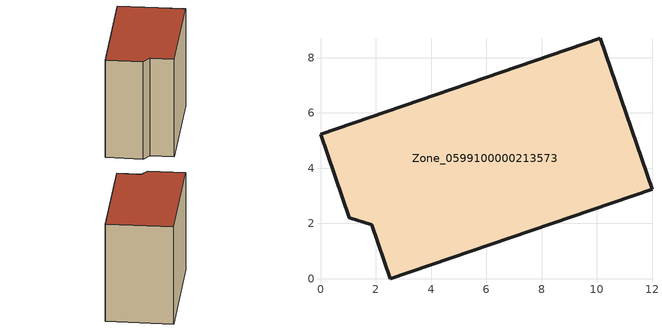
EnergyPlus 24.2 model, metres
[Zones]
Zone_0599100000213573
 floor ground (C_G): 1.86,1.96 1.04,2.2 0,5.23 10.13,8.7 12,3.23 2.53,0 z0
 wall outside (C_F): 10.13,8.7 0,5.23 1.04,2.2 1.86,1.96 2.53,0 12,3.23 10.13,8.7 z0:9.03
 roof outside (C_R): 2.53,0 12,3.23 10.13,8.7 0,5.23 1.04,2.2 1.86,1.96 z9.03
[BUILDING]
Pand.0599100000213573: North Axis=0; Terrain=City; Loads Convergence Tolerance Value=0.04; Temperature Convergence Tolerance Value=0.4; Solar Distribution=FullExterior; Maximum Number of Warmup Days=25; Minimum Number of Warmup Days=1
[Site:Location]
Rotterdam.The.Hague.AP_ZH_NLD Design_Conditions: Latitude=51.96; Longitude=4.45; Time Zone=1; Elevation=-4.5
[SITE:GROUNDTEMPERATURE:BUILDINGSURFACE]
18, 18, 18, 18, 18, 18, 18, 18, 18, 18, 18, 18
[MATERIAL] Thermal Absorptance=0.9; Solar Absorptance=0.7; Visible Absorptance=0.7
Name | Roughness | Thickness | Conductivity | Density | Specific Heat
G.TI.1946 | MediumSmooth | 0.15 | 1 | 540 | 1210
F.TI.1946 | Rough | 0.3 | 0.857143 | 1920 | 840
R.TI.1946 | MediumRough | 0.2 | 0.1 | 1500 | 1000
[CONSTRUCTION]
C_G: G.TI.1946
C_F: F.TI.1946
C_R: R.TI.1946
[ZONE]
Zone_0599100000213573: Type=1; Multiplier=1; Ceiling Height=Autocalculate; Volume=Autocalculate; Floor Area=autocalculate; Part of Total Floor Area=Yes
[ZONEINFILTRATION:DESIGNFLOWRATE]
Infil_Zone_0599100000213573: Zone or ZoneList or Space or SpaceList=Zone_0599100000213573; Schedule=AlwaysOn; Design Flow Rate Calculation Method=Flow/Area; Flow Rate per Floor Area=0.003; Constant Term Coefficient=1; Temperature Term Coefficient=0; Velocity Term Coefficient=0; Velocity Squared Term Coefficient=0
[HVACTEMPLATE:ZONE:IDEALLOADSAIRSYSTEM]
Zone_0599100000213573: Maximum Heating Supply Air Temperature=50; Minimum Cooling Supply Air Temperature=13; Maximum Heating Supply Air Humidity Ratio=0.0156; Minimum Cooling Supply Air Humidity Ratio=0.0077; Heating Limit=NoLimit; Cooling Limit=NoLimit; Dehumidification Control Type=ConstantSensibleHeatRatio; Cooling Sensible Heat Ratio=0.7; Dehumidification Setpoint=60; Humidification Control Type=None; Humidification Setpoint=30; Outdoor Air Method=None; Outdoor Air Flow Rate per Person=0.00944; Outdoor Air Flow Rate per Zone Floor Area=0; Outdoor Air Flow Rate per Zone=0; Demand Controlled Ventilation Type=None; Outdoor Air Economizer Type=NoEconomizer; Heat Recovery Type=None; Sensible Heat Recovery Effectiveness=0.7; Latent Heat Recovery Effectiveness=0.65
[ZONECONTROL:THERMOSTAT]
ThermostatControl_Zone_0599100000213573: Zone or ZoneList=Zone_0599100000213573; Control Type Schedule=DualSetpointControlType; Control 1=Thermostat_Zone_0599100000213573; Temperature Difference Between Cutout And Setpoint=0
[THERMOSTATSETPOINT:DUALSETPOINT]
Thermostat_Zone_0599100000213573: Heating Setpoint Temperature Schedule=HeatingSetpoint_Zone_0599100000213573; Cooling Setpoint Temperature Schedule=CoolingSetpoint_Zone_0599100000213573
[SCHEDULE:COMPACT]
HeatingSetpoint_Zone_0599100000213573: Through: 12/31, For: AllDays, Until: 24:00, 21
CoolingSetpoint_Zone_0599100000213573: Through: 12/31, For: AllDays, Until: 24:00, 24
DualSetpointControlType: Through: 12/31, For: AllDays, Until: 24:00, 4
AlwaysOn: Through: 12/31, For: AllDays, Until: 24:00, 1
